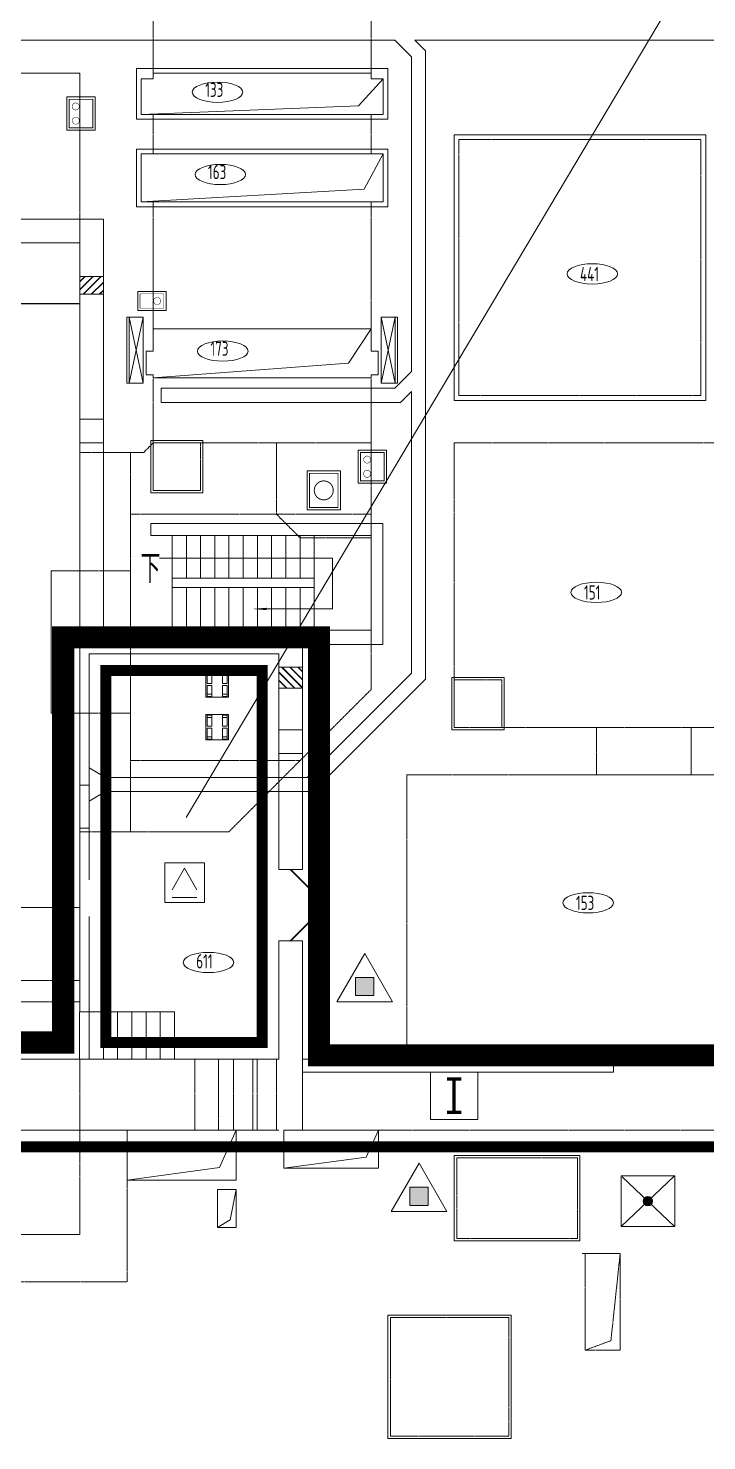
# Model space of a CAD drawing. Header units: millimetres. Extents: x 2756 to 52640, y 2442 to 34683.
# Drawn here: x 13474 to 19436, y 11333 to 23742 of the extents above; entities that cross this region are included whole.
import ezdxf

# ---------------------------------------------------------------- set-up
doc = ezdxf.new("R2010")
doc.units = ezdxf.units.MM
doc.linetypes.add('ACAD_ISO02W100', pattern=[15, 12, -3])
for name, color, linetype, lineweight in [('A', 1, 'Continuous', 0), ('D0墙体', 7, 'Continuous', 0), ('D0标注及说明', 7, 'Continuous', 0), ('D1墙体', 7, 'Continuous', 0), ('D2墙体', 7, 'Continuous', 0), ('SFS-A', 1, 'Continuous', 0), ('TK', 7, 'Continuous', 20)]:
    doc.layers.add(name, color=color, linetype=linetype, lineweight=lineweight)
for name, color, linetype in [('LYQ2', 2, 'Continuous'), ('qx-txt', 7, 'Continuous'), ('报警设备', 6, 'Continuous')]:
    doc.layers.add(name, color=color, linetype=linetype)
doc.styles.add('文字及标注', font='tssdeng.shx', dxfattribs={"width": 0.7, "bigfont": 'hztxt.shx'})

# ---------------------------------------------------------------- blocks, each defined once
blk = doc.blocks.new('SL-点型感光探测器')
at = {"color": 7, "lineweight": 0}
for q in [(-155.3580499143718, 162.6386189311888), (155.3580499143427, 162.6386189311888)]:
    blk.add_line((-1.449507180950604e-11, 435.2970977849081), q, dxfattribs=at)
at = {"color": 7, "lineweight": 0, "ltscale": 2}
blk.add_line((-155.3580499143718, 65.18490789255156), (155.3580499143427, 65.18490789255156), dxfattribs=at)
at = {"color": 1, "lineweight": 0}
blk.add_lwpolyline([(-250.0000000000146, 500), (-250.0000000000146, 0), (249.9999999999854, 0), (249.9999999999854, 500), (-250.0000000000146, 500)], dxfattribs=at)
blk = doc.blocks.new('$ATTACHMENT$00000214')
at = {"lineweight": 0}
blk.add_hatch(color=1, dxfattribs=at).paths.add_polyline_path([(-64.92232553117356, 1.936813719180464), (64.922325531159, 1.936813719180464), (64.922325531159, -127.9078373431521), (-64.92232553117356, -127.9078373431521)])
at = {"color": 1, "lineweight": 0}
for points in [[(0, 171.8081853693711), (-198.3870041439732, -171.8081853693711), (198.3870041439732, -171.8081853693711)], [(-64.92232553117356, 1.936813719180464), (64.922325531159, 1.936813719180464), (64.922325531159, -127.9078373431521), (-64.92232553117356, -127.9078373431521)]]:
    blk.add_lwpolyline(points, close=True, dxfattribs=at)
blk = doc.blocks.new('A$C39B32D12')
at = {"layer": 'qx-txt', "lineweight": 0}
h = blk.add_hatch(color=3, dxfattribs=at)
edge = h.paths.add_edge_path()
edge.add_arc((325.1512975692749, 305.7253608094761), 57.27387669861436, 0, 360)
at = {"layer": 'qx-txt', "color": 3, "lineweight": 0}
for p, q in [((644.0317051261663, 608.9237638772465), (0.3758913278579712, 0.2877703091362491)), ((11.49230728670955, 600.232866265811), (647.8176971897483, 1.229672488989308))]:
    blk.add_line(p, q, dxfattribs=at)
blk.add_lwpolyline([(-0.0003851838409900665, 614.8428562376648), (649.0975018683821, 614.8428562376648), (649.0975018683821, 0.0009058236610144377), (-0.0003851838409900665, 0.0009058236610144377)], close=True, dxfattribs=at)
blk.add_circle((325.1512975692749, 305.7253608094761), 57.27387669861436, dxfattribs=at)

msp = doc.modelspace()

# ---------------------------------------------------------------- hatches: boundary and pattern name
at = {"layer": 'D2墙体'}
h = msp.add_hatch(dxfattribs=at)
h.set_pattern_fill('JIS_RC_30', color=0, scale=1.665600660477675, angle=180, style=0)
h.set_pattern_definition([(225, (-109427.3389379676, -398705.6152542187), (35.33272565317667, -35.33272565317666), []), (225, (-109429.0045386132, -398705.6152542187), (35.33272565317667, -35.33272565317666), []), (225, (-109430.670139259, -398705.6152542187), (35.33272565317667, -35.33272565317666), [])])
h.paths.add_polyline_path([(14134.14806553264, 21406.01940386361), (13925.94798300401, 21406.01940386361), (13925.94798300401, 21560.08746496195), (14134.14806553264, 21560.08746496195)])
h = msp.add_hatch(dxfattribs=at)
h.set_pattern_fill('JIS_RC_30', color=0, scale=1.665600660477675, angle=180, style=0)
h.set_pattern_definition([(315, (209042.0292027614, 204543.1872677313), (-35.33272565317669, -35.33272565317666), []), (315, (209043.6948034313, 204543.1872677313), (-35.33272565317669, -35.33272565317666), []), (315, (209045.3604041013, 204543.1872677313), (-35.33272565317669, -35.33272565317666), [])])
h.paths.add_polyline_path([(15883.02875906261, 17945.73403172221), (15883.02875906261, 18128.95010437156), (15674.82867648554, 18128.95010437156), (15674.82867648554, 17945.73403172221)])

# ---------------------------------------------------------------- linework, layer by layer
at = {"color": 5, "const_width": 194.8072896}
msp.add_lwpolyline([(2908.365023330174, 24449.53920148479), (29977.80893894387, 24449.53920148479), (29977.80893894387, 14727.32616438079), (23986.54138168888, 14727.32616438079), (23986.54138168888, 18391.6476178116), (21737.24967123041, 18391.6476178116), (21737.24967123041, 14718.72547315681), (16029.13422626242, 14718.72547315681), (16029.13422626242, 18391.6476178116), (13779.84251580396, 18391.6476178116), (13779.84251580396, 14831.42620603522), (2908.365023330174, 14831.42620603522)], close=True, dxfattribs=at)
at = {"color": 3, "const_width": 97.40364480000002}
for points in [[(14155.33348321528, 15734.52476743763), (14155.33348321528, 18099.43668341162), (15528.7232092855, 18099.43668341162), (15528.7232092855, 15977.40937503523)], [(15528.7232092855, 15977.40937503523), (15528.7232092855, 14831.42620603522), (14155.33348321528, 14831.42620603522), (14155.33348321528, 15734.52476743763)]]:
    msp.add_lwpolyline(points, dxfattribs=at)
at = {"color": 1, "const_width": 97.40364480000002}
msp.add_lwpolyline([(29353.20869126156, 13914.61502395585), (3116.565105906775, 13914.61502395585), (3116.565105906775, 5046.022325732891), (29353.20869126156, 5046.022325732891)], close=True, dxfattribs=at)
at = {"layer": 'A', "color": 3, "linetype": 'ByBlock', "lineweight": 0}
msp.add_line((14861.77267281324, 16807.17337920147), (20360.03844648771, 26049.63939460125), dxfattribs=at)
at = {"layer": 'D0墙体', "color": 0, "linetype": 'ACAD_ISO02W100'}
for p, q in [((14571.36823891508, 24448.424978458), (14571.36823891508, 23346.44417332605)), ((16486.80899849194, 24448.424978458), (16486.80899849194, 23346.44417332605)), ((11098.59086183071, 23346.44417332605), (13925.94798300401, 23346.44417332605)), ((13925.94798300401, 21857.81358302923), (13925.94798300401, 23346.44417332605)), ((14571.36823891508, 22984.17602966286), (14571.36823891508, 22638.56389262006)), ((16486.80899849194, 22984.17602966286), (16486.80899849194, 22638.56389262006)), ((19384.95414772499, 22763.48394216146), (17257.1493039444, 22763.48394216146)), ((17257.1493039444, 22763.48394216146), (17257.1493039444, 20514.92305051748)), ((19384.95414772499, 20514.92305051748), (19384.95414772499, 22763.48394216146)), ((14571.36823891508, 22215.91772501767), (14571.36823891508, 21099.96528250739)), ((16486.80899849194, 22215.91772501767), (16486.80899849194, 21099.96528250739)), ((14571.36823891508, 20662.74510913077), (14571.36823891508, 20098.52288539094)), ((16486.80899849194, 20662.74510913077), (16486.80899849194, 17933.2420267704)), ((17257.1493039444, 20514.92305051748), (19384.95414772499, 20514.92305051748)), ((13925.94798300401, 20015.24285236435), (14488.08820590362, 20015.24285236435)), ((14371.49615966374, 20015.24285236435), (14371.49615966374, 18974.24243956749)), ((14571.36823891508, 20098.52288539094), (14488.08820590362, 20015.24285236435)), ((14571.36823891508, 20098.7790854279), (16486.80899849194, 20098.7790854279)), ((15654.0086682328, 20098.52288539094), (15654.0086682328, 19473.9226377084)), ((14371.49615966374, 19473.9226377084), (16486.80899849194, 19473.9226377084)), ((15654.0086682328, 19473.9226377084), (15862.20875080986, 19265.72255515566)), ((15862.20875080986, 19265.72255515566), (16486.80899849194, 19265.72255515566)), ((14371.49615966374, 18974.24243956749), (13925.94798300401, 18974.24243956749)), ((14371.49615966374, 17725.04194421778), (14371.49615966374, 18974.24243956749)), ((16486.80899849194, 17933.2420267704), (15237.60850312709, 16684.04153141161)), ((14371.49615966374, 17725.04194421778), (13925.94798300401, 17725.04194421778)), ((14371.49615966374, 16684.04153141161), (14371.49615966374, 17725.04194421778)), ((14371.49615966374, 17310.24391091152), (15863.81088263946, 17310.24391091152)), ((13925.94798300401, 16684.04153141161), (15237.60850312709, 16684.04153141161)), ((13925.94798300401, 15376.54501294196), (11098.59086183071, 15376.54501294196)), ((13925.94798300401, 15189.16493862696), (11098.59086183071, 15189.16493862696)), ((13925.94798300401, 14685.32073883517), (13925.94798300401, 13144.64012789718)), ((14342.34814810948, 14060.72049115589), (14342.34814810948, 12728.23996277052)), ((21966.63517146566, 14060.72049115589), (15799.74872602717, 14060.72049115589)), ((11098.59086183071, 13144.64012789718), (13925.94798300401, 13144.64012789718)), ((18341.87173408721, 12978.08006184423), (18674.99186618169, 12978.08006184423)), ((18593.73846097532, 12212.44686110402), (18674.99186618169, 12978.08006184423)), ((10682.19069672501, 12728.23996277052), (14342.34814810948, 12728.23996277052)), ((18366.85574401528, 12128.62372501279), (18593.73846097532, 12212.44686110402))]:
    msp.add_line(p, q, dxfattribs=at)
at = {"layer": 'D0墙体', "color": 0}
for p, q in [((16693.52944862455, 23637.92428890537), (8088.313594511797, 23637.92428890537)), ((8401.797424294375, 23637.92428890537), (16693.52944862455, 23637.92428890537)), ((16840.74913883916, 23490.70459868471), (16693.52944862455, 23637.92428890537)), ((20599.36299744071, 23637.92428890537), (16870.19307687235, 23637.92428890537)), ((16965.6691883801, 23542.4481774123), (16870.19307687235, 23637.92428890537)), ((17299.08524692952, 23637.92428890537), (20646.35072153815, 23637.92428890537)), ((16840.74913883916, 20726.68476632182), (16840.74913883916, 23490.70459868471)), ((16965.6691883801, 18024.85006309816), (16965.6691883801, 23542.4481774123)), ((14571.36823891508, 23346.44417332605), (14571.36823891508, 23296.4761535131)), ((16486.80899849194, 23346.44417332605), (14571.36823891508, 23346.44417332605)), ((16486.80899849194, 23346.44417332605), (16486.80899849194, 23296.4761535131)), ((14571.36823891508, 23296.4761535131), (14465.18619682532, 23296.4761535131)), ((14465.18619682532, 23296.4761535131), (14465.18619682532, 22984.17602966286)), ((16376.05316072013, 23061.47724186853), (16592.99104060591, 23296.4761535131)), ((16486.80899849194, 23296.4761535131), (16592.99104060591, 23296.4761535131)), ((16592.99104060591, 23296.4761535131), (16592.99104060591, 22984.17602966286)), ((14465.18619682532, 22984.17602966286), (16376.05316072013, 23061.47724186853)), ((16592.99104060591, 22984.17602966286), (14465.18619682532, 22984.17602966286)), ((19426.5941642065, 22805.12395867021), (17215.50928743891, 22805.12395867021)), ((17215.50928743891, 22805.12395867021), (17215.50928743891, 20473.28303400267)), ((19426.5941642065, 20473.28303400267), (19426.5941642065, 22805.12395867021)), ((16424.96883200793, 22328.51314984614), (16592.99104060591, 22638.56389262006)), ((14465.18619682532, 22215.91772501767), (16424.96883200793, 22328.51314984614)), ((10890.39077927833, 22066.01366557894), (14134.14806553264, 22066.01366557894)), ((14134.14806553264, 22066.01366557894), (14134.14806553264, 18453.74223316429)), ((11098.59086183071, 21857.81358302923), (13925.94798300401, 21857.81358302923)), ((13925.94798300401, 21857.81358302923), (13925.94798300401, 15101.72090396183)), ((14339.01694679362, 20624.85269410527), (14339.01694679362, 21203.64892361933)), ((14484.75700458777, 21203.64892361933), (14339.01694679362, 21203.64892361933)), ((14359.8369550466, 20624.85269410527), (14359.8369550466, 21203.64892361933)), ((14359.8369550466, 20624.85269410527), (14484.75700458777, 21203.64892361933)), ((14484.75700458777, 20624.85269410527), (14359.8369550466, 21203.64892361933)), ((14484.75700458777, 20624.85269410527), (14484.75700458777, 21203.64892361933)), ((16486.80899849194, 21099.96528250739), (14571.36823891508, 21099.96528250739)), ((14571.36823891508, 21099.96528250739), (14571.36823891508, 20905.50640539071)), ((16486.80899849194, 21099.96528250739), (16287.44846152732, 20798.69434447531)), ((16486.80899849194, 21099.96528250739), (16486.80899849194, 20905.50640539071)), ((16573.42023281901, 20624.85269410527), (16573.42023281901, 21203.64892361933)), ((16573.42023281901, 21203.64892361933), (16719.16029061339, 21203.64892361933)), ((16698.34028236041, 20624.85269410527), (16573.42023281901, 21203.64892361933)), ((16573.42023281901, 20624.85269410527), (16698.34028236041, 21203.64892361933)), ((16698.34028236041, 20624.85269410527), (16698.34028236041, 21203.64892361933)), ((16719.16029061339, 20624.85269410527), (16719.16029061339, 21203.64892361933)), ((14571.36823891508, 20904.25720489435), (14508.90821415637, 20904.25720489435)), ((14508.90821415637, 20904.25720489435), (14508.90821415637, 20696.05712233242)), ((16486.80899849194, 20904.25720489435), (16549.26902325088, 20904.25720489435)), ((16549.26902325088, 20904.25720489435), (16549.26902325088, 20696.05712233242)), ((16287.44846152732, 20798.69434447531), (14571.36823891508, 20671.07311243206)), ((16840.74913883916, 20726.68476632182), (16693.52944862455, 20579.46507610442)), ((14339.01694679362, 20624.85269410527), (14484.75700458777, 20624.85269410527)), ((14508.90821415637, 20696.05712233242), (14571.36823891508, 20696.05712233242)), ((14571.36823891508, 20696.05712233242), (14571.36823891508, 20671.07311243206)), ((16486.80899849194, 20671.07311243206), (14571.36823891508, 20671.07311243206)), ((16549.26902325088, 20696.05712233242), (16486.80899849194, 20696.05712233242)), ((16486.80899849194, 20696.05712233242), (16486.80899849194, 20671.07311243206)), ((16719.16029061339, 20624.85269410527), (16573.42023281901, 20624.85269410527)), ((16693.52944862455, 20579.46507610442), (14642.39555280548, 20579.46507610442)), ((14642.39555280548, 20579.46507610442), (14642.39555280548, 20454.54502656605)), ((16840.74913883916, 20550.02113805912), (16745.27302733119, 20454.54502656605)), ((16840.74913883916, 18076.5936418226), (16840.74913883916, 20550.02113805912)), ((16745.27302733119, 20454.54502656605), (14642.39555280548, 20454.54502656605)), ((17215.50928743891, 20473.28303400267), (19426.5941642065, 20473.28303400267)), ((14550.54823068631, 19390.64260468495), (16590.9090397566, 19390.64260468495)), ((14550.54823068631, 19390.64260468495), (14550.54823068631, 19286.54256340864)), ((16590.9090397566, 19390.64260468495), (16590.9090397566, 18328.822183635)), ((14550.54823068631, 19286.54256340864), (16486.80899849194, 19286.54256340864)), ((14737.92830498618, 18453.74223316429), (14737.92830498618, 19286.54256340864)), ((14862.84835450337, 18911.78241480587), (14862.84835450337, 19286.54256340864)), ((14987.76840404453, 18911.78241480587), (14987.76840404453, 19286.54256340864)), ((15112.68845358593, 18911.78241480587), (15112.68845358593, 19286.54256340864)), ((15237.60850312709, 18911.78241480587), (15237.60850312709, 19286.54256340864)), ((15362.52855264427, 18911.78241480587), (15362.52855264427, 19286.54256340864)), ((15487.44860218567, 18911.78241480587), (15487.44860218567, 19286.54256340864)), ((15612.36865172684, 18911.78241480587), (15612.36865172684, 19286.54256340864)), ((15737.28870126847, 18911.78241480587), (15737.28870126847, 19286.54256340864)), ((15862.20875080986, 18911.78241480587), (15862.20875080986, 19286.54256340864)), ((15987.12880032705, 18453.74223316429), (15987.12880032705, 19286.54256340864)), ((16486.80899849194, 19286.54256340864), (16486.80899849194, 18453.74223316429)), ((14625.95412987666, 19087.04349078439), (16146.33713616044, 19087.04349078439)), ((16146.33713616044, 19087.04349078439), (16146.33713616044, 18640.62519569535)), ((15987.12880032705, 18911.78241480587), (14737.92830498618, 18911.78241480587)), ((15987.12880032705, 18828.50238177917), (14737.92830498618, 18828.50238177917)), ((14862.84835450337, 18453.74223316429), (14862.84835450337, 18828.50238177917)), ((14987.76840404453, 18453.74223316429), (14987.76840404453, 18828.50238177917)), ((15112.68845358593, 18453.74223316429), (15112.68845358593, 18828.50238177917)), ((15237.60850312709, 18453.74223316429), (15237.60850312709, 18828.50238177917)), ((15362.52855264427, 18453.74223316429), (15362.52855264427, 18828.50238177917)), ((15487.44860218567, 18453.74223316429), (15487.44860218567, 18828.50238177917)), ((15612.36865172684, 18453.74223316429), (15612.36865172684, 18828.50238177917)), ((15737.28870126847, 18453.74223316429), (15737.28870126847, 18828.50238177917)), ((15862.20875080986, 18453.74223316429), (15862.20875080986, 18828.50238177917)), ((16146.33713616044, 18640.62519569535), (15568.94902526689, 18640.62519569535)), ((15674.82867648554, 18453.74223316429), (14134.14806553264, 18453.74223316429)), ((16486.80899849194, 18453.74223316429), (14134.14806553264, 18453.74223316429)), ((15883.02875906261, 16350.92139932062), (15883.02875906261, 18453.74223316429)), ((14009.22801601546, 18245.54215061167), (14009.22801601546, 16260.81775601491)), ((15674.82867648554, 18245.54215061167), (14009.22801601546, 18245.54215061167)), ((15674.82867648554, 16350.92139932062), (15674.82867648554, 18245.54215061167)), ((16590.9090397566, 18328.822183635), (15883.02875906261, 18328.822183635)), ((16840.74913883916, 18076.5936418226), (15924.97521746982, 17160.81972047771)), ((16965.6691883801, 18024.85006309816), (15976.71879622442, 17035.89967093934)), ((14153.47326449011, 17160.81972047771), (14009.22801601546, 17244.09975350116)), ((15924.97521746982, 17160.81972047771), (14153.47326449011, 17160.81972047771)), ((14153.47326449011, 17035.89967093934), (14009.22801601546, 16952.61963791589)), ((15976.71879622442, 17035.89967093934), (14153.47326449011, 17035.89967093934)), ((15674.82867648554, 16350.92139932062), (15883.02875906261, 16350.92139932062)), ((13925.94798300401, 16017.80126722043), (11098.59086183071, 16017.80126722043)), ((14009.22801601546, 15937.54592242456), (14009.22801601546, 15101.72090396183)), ((15674.82867648554, 14685.32073883517), (15674.82867648554, 15726.32115162924)), ((15674.82867648554, 15726.32115162924), (15883.02875906261, 15726.32115162924)), ((15883.02875906261, 14060.72049115589), (15883.02875906261, 15726.32115162924)), ((13925.34606475927, 15101.72090396183), (13925.34606475927, 14685.32073883517)), ((13925.94798300401, 15101.72090396183), (14050.8680325454, 15101.72090396183)), ((13925.94798300401, 15101.72090396183), (14758.74831323893, 15101.72090396183)), ((14009.22801601546, 15101.72090396183), (14009.22801601546, 14685.32073883517)), ((14134.14806553264, 15101.72090396183), (14134.14806553264, 14685.32073883517)), ((14259.06811507381, 15101.72090396183), (14259.06811507381, 14685.32073883517)), ((14383.98816461521, 15101.72090396183), (14383.98816461521, 14685.32073883517)), ((14508.90821415637, 15101.72090396183), (14508.90821415637, 14685.32073883517)), ((14633.82826369777, 15101.72090396183), (14633.82826369777, 14685.32073883517)), ((14758.74831323893, 15101.72090396183), (14758.74831323893, 14685.32073883517)), ((11098.59086183071, 14685.32073883517), (13925.94798300401, 14685.32073883517)), ((15674.82867648554, 14685.32073883517), (13925.94798300401, 14685.32073883517)), ((15883.02875906261, 14685.32073883517), (21883.35513843023, 14685.32073883517)), ((18616.69584307363, 14685.32073883517), (18616.69584307363, 14572.620005957)), ((18616.69584307363, 14572.620005957), (15883.02875906261, 14572.620005957)), ((10682.19069672501, 14060.72049115589), (15674.82867648554, 14060.72049115589))]:
    msp.add_line(p, q, dxfattribs=at)
for points in [[(16634.63105708742, 22942.53601314806), (14423.54618031959, 22942.53601314806), (14423.54618031959, 23388.08418983771), (16634.63105708742, 23388.08418983771)], [(16634.63105708742, 22174.27770850589), (14423.54618031959, 22174.27770850589), (14423.54618031959, 22680.20390913487), (16634.63105708742, 22680.20390913487)], [(16592.99104060591, 22215.91772501767), (14465.18619682532, 22215.91772501767), (14465.18619682532, 22638.56389262006), (16592.99104060591, 22638.56389262006)], [(14134.14806553264, 21406.01940386361), (13925.94798300401, 21406.01940386361), (13925.94798300401, 21560.08746496195), (14134.14806553264, 21560.08746496195)], [(14134.14806553264, 20098.52288539094), (13925.94798300401, 20098.52288539094), (13925.94798300401, 20306.72296795275), (14134.14806553264, 20306.72296795275)], [(15008.58841229774, 20119.34289364974), (14550.54823068631, 20119.34289364974), (14550.54823068631, 19661.3027120113), (15008.58841229774, 19661.3027120113)], [(13925.94798300401, 17725.04194421778), (13674.02588309612, 17725.04194421778), (13674.02588309612, 18974.24243956749), (13925.94798300401, 18974.24243956749)], [(15674.82867648554, 17945.73403172221), (15883.02875906261, 17945.73403172221), (15883.02875906261, 18128.95010437132), (15674.82867648554, 18128.95010437132)], [(17196.77128001125, 17579.30188642049), (17654.81146164666, 17579.30188642049), (17654.81146164666, 18037.34206804974), (17196.77128001125, 18037.34206804974)], [(15674.82867648554, 17371.10180385565), (15883.02875906261, 17371.10180385565), (15883.02875906261, 17579.30188642049), (15674.82867648554, 17579.30188642049)], [(13925.94798300401, 16715.27154380005), (14009.22801601546, 16715.27154380005), (14009.22801601546, 17093.77929388583), (13925.94798300401, 17093.77929388583)], [(17217.59128828844, 13090.5081064337), (18321.0517258347, 13090.5081064337), (18321.0517258347, 13840.02840364227), (17217.59128828844, 13840.02840364227)], [(17717.27148640514, 11354.11941788546), (16634.63105708742, 11354.11941788546), (16634.63105708742, 12436.75984719131), (17717.27148640514, 12436.75984719131)]]:
    msp.add_lwpolyline(points, close=True, dxfattribs=at)
for points, const_width in [([(11098.59086183071, 21322.73937083702), (13925.94798300401, 21322.73937083702)], 12.49200495358256), ([(17277.96931222136, 14510.15998119224), (17153.0492626802, 14510.15998119224)], 29.74286893710134), ([(17215.50928743891, 14510.15998119224), (17215.50928743891, 14218.67986561605)], 29.74286893710134), ([(17277.96931222136, 14218.67986561605), (17153.0492626802, 14218.67986561605)], 29.74286893710134)]:
    msp.add_lwpolyline(points, dxfattribs=dict(at, const_width=const_width))
at = {"layer": 'D0墙体', "color": 0, "linetype": 'ACAD_ISO02W100'}
for points in [[(14987.76840404453, 20098.52288539094), (14571.36823891508, 20098.52288539094), (14571.36823891508, 19682.12272027336), (14987.76840404453, 19682.12272027336)], [(17217.59128828844, 17600.12189468244), (20548.79260922837, 17600.12189468244), (20548.79260922837, 20098.52288539094), (17217.59128828844, 20098.52288539094)], [(17217.59128828844, 17600.12189468244), (17633.99145339345, 17600.12189468244), (17633.99145339345, 18016.52205979699), (17217.59128828844, 18016.52205979699)], [(18466.79178362884, 17183.72172955578), (19299.59211386423, 17183.72172955578), (19299.59211386423, 17600.12189468244), (18466.79178362884, 17600.12189468244)], [(16801.19112313431, 14685.32073883517), (20965.19277433408, 14685.32073883517), (20965.19277433408, 17183.72172955578), (16801.19112313431, 17183.72172955578)], [(17238.41129651674, 13111.32811469553), (18300.23171758195, 13111.32811469553), (18300.23171758195, 13819.20839539255), (17238.41129651674, 13819.20839539255)], [(18674.99186618169, 12978.08006184423), (18366.85574401528, 12978.08006184423), (18366.85574401528, 12128.62372501279), (18674.99186618169, 12128.62372501279)], [(17696.45147815216, 11374.93942613542), (16655.45106536461, 11374.93942613542), (16655.45106536461, 12415.93983894135), (17696.45147815216, 12415.93983894135)]]:
    msp.add_lwpolyline(points, close=True, dxfattribs=at)
at = {"layer": 'D0墙体', "color": 0}
msp.add_lwpolyline([(15568.94902526689, 18640.62519569535, 20.82000825597093, 0, 0), (15441.02172258202, 18640.62519569535, 0, 0, 0)], format="xyseb", dxfattribs=at)
at = {"layer": 'D0标注及说明', "color": 0}
for centre, major_axis, ratio in [((15137.10791686349, 23179.6903071604), (-222.0800880636899, 9.518938415054612e-14), 0.4000000000000001), ((15161.27468967703, 22457.32204729729), (-222.0800880636899, 9.518938415054611e-14), 0.3999999999999999), ((18430.30389429056, 21584.00068112629), (-222.0800880636899, 9.518938415054611e-14), 0.3999999999999999), ((15182.62269654902, 20905.96979072774), (-222.0800880636899, 9.518938415054612e-14), 0.4000000000000001), ((18465.04125195797, 18786.39874984874), (-222.0800880636899, 9.518938415054612e-14), 0.4000000000000001), ((18394.33720590788, 16059.01970830691), (-222.0800880636899, 9.518938415054612e-14), 0.4000000000000001), ((15057.83263658042, 15535.08673669808), (-222.08008806369, 9.518938415054612e-14), 0.3999999999999999)]:
    msp.add_ellipse(centre, major_axis=major_axis, ratio=ratio, dxfattribs=at)
at = {"layer": 'D1墙体', "color": 0}
for p, q in [((13812.27073792423, 22846.76397518502), (13812.27073792423, 23138.2440907612)), ((13812.27073792423, 23138.2440907612), (14062.11083698212, 23138.2440907612)), ((14062.11083698212, 23138.2440907612), (14062.11083698212, 22846.76397518502)), ((14062.11083698212, 22846.76397518502), (13812.27073792423, 22846.76397518502)), ((14435.20538493627, 21262.3613469069), (14435.20538493627, 21428.92141295088)), ((14435.20538493627, 21428.92141295088), (14685.04548401907, 21428.92141295088)), ((14685.04548401907, 21428.92141295088), (14685.04548401907, 21262.3613469069)), ((14685.04548401907, 21262.3613469069), (14435.20538493627, 21262.3613469069)), ((16373.13175341193, 19744.58274503486), (16373.13175341193, 20036.06286062617)), ((16373.13175341193, 20036.06286062617), (16622.97185247074, 20036.06286062617)), ((16622.97185247074, 20036.06286062617), (16622.97185247074, 19744.58274503486)), ((16216.14889115663, 19852.84678796484), (15924.66877556834, 19852.84678796484)), ((15924.66877556834, 19852.84678796484), (15924.66877556834, 19511.3986525728)), ((16216.14889115663, 19852.84678796484), (16216.14889115663, 19511.3986525728)), ((16622.97185247074, 19744.58274503486), (16373.13175341193, 19744.58274503486)), ((15924.66877556834, 19511.3986525728), (16216.14889115663, 19511.3986525728)), ((15033.5724222009, 18089.39208868789), (15033.5724222009, 17864.53599952385)), ((15033.5724222009, 18089.39208868789), (15233.44450150066, 18089.39208868789)), ((15045.02342676427, 17986.33304781831), (15045.02342676427, 18082.10508580253)), ((15045.02342676427, 18082.10508580253), (15086.66344326999, 18082.10508580253)), ((15045.02342676427, 18061.28507754058), (15086.66344326999, 18061.28507754058)), ((15086.66344326999, 18082.10508580253), (15086.66344326999, 17986.33304781831)), ((15180.3534804318, 17986.33304781831), (15180.3534804318, 18082.10508580253)), ((15180.3534804318, 18082.10508580253), (15221.99349691355, 18082.10508580253)), ((15180.3534804318, 18061.28507754058), (15221.99349691355, 18061.28507754058)), ((15221.99349691355, 18082.10508580253), (15221.99349691355, 17986.33304781831)), ((15233.44450150066, 17864.53599952385), (15233.44450150066, 18089.39208868789)), ((15086.66344326999, 17986.33304781831), (15045.02342676427, 17986.33304781831)), ((15045.02342676427, 17967.59504039367), (15045.02342676427, 17871.82300241539)), ((15086.66344326999, 17967.59504039367), (15045.02342676427, 17967.59504039367)), ((15045.02342676427, 17892.64301066523), (15086.66344326999, 17892.64301066523)), ((15045.02342676427, 17871.82300241539), (15086.66344326999, 17871.82300241539)), ((15086.66344326999, 17871.82300241539), (15086.66344326999, 17967.59504039367)), ((15221.99349691355, 17986.33304781831), (15180.3534804318, 17986.33304781831)), ((15180.3534804318, 17967.59504039367), (15180.3534804318, 17871.82300241539)), ((15221.99349691355, 17967.59504039367), (15180.3534804318, 17967.59504039367)), ((15180.3534804318, 17892.64301066523), (15221.99349691355, 17892.64301066523)), ((15180.3534804318, 17871.82300241539), (15221.99349691355, 17871.82300241539)), ((15221.99349691355, 17871.82300241539), (15221.99349691355, 17967.59504039367)), ((15233.44450150066, 17864.53599952385), (15033.5724222009, 17864.53599952385)), ((15033.5724222009, 17714.63194008209), (15033.5724222009, 17489.77585091806)), ((15233.44450150066, 17714.63194008209), (15033.5724222009, 17714.63194008209)), ((15045.02342676427, 17611.57289921227), (15045.02342676427, 17707.34493720267)), ((15045.02342676427, 17707.34493720267), (15086.66344326999, 17707.34493720267)), ((15045.02342676427, 17686.52492893781), (15086.66344326999, 17686.52492893781)), ((15086.66344326999, 17707.34493720267), (15086.66344326999, 17611.57289921227)), ((15180.3534804318, 17611.57289921227), (15180.3534804318, 17707.34493720267)), ((15180.3534804318, 17707.34493720267), (15221.99349691355, 17707.34493720267)), ((15180.3534804318, 17686.52492893781), (15221.99349691355, 17686.52492893781)), ((15221.99349691355, 17707.34493720267), (15221.99349691355, 17611.57289921227)), ((15233.44450150066, 17489.77585091806), (15233.44450150066, 17714.63194008209)), ((15086.66344326999, 17611.57289921227), (15045.02342676427, 17611.57289921227)), ((15045.02342676427, 17592.83489178788), (15045.02342676427, 17497.06285381262)), ((15086.66344326999, 17592.83489178788), (15045.02342676427, 17592.83489178788)), ((15045.02342676427, 17517.88286206257), (15086.66344326999, 17517.88286206257)), ((15045.02342676427, 17497.06285381262), (15086.66344326999, 17497.06285381262)), ((15086.66344326999, 17497.06285381262), (15086.66344326999, 17592.83489178788)), ((15221.99349691355, 17611.57289921227), (15180.3534804318, 17611.57289921227)), ((15180.3534804318, 17592.83489178788), (15180.3534804318, 17497.06285381262)), ((15221.99349691355, 17592.83489178788), (15180.3534804318, 17592.83489178788)), ((15180.3534804318, 17517.88286206257), (15221.99349691355, 17517.88286206257)), ((15180.3534804318, 17497.06285381262), (15221.99349691355, 17497.06285381262)), ((15221.99349691355, 17497.06285381262), (15221.99349691355, 17592.83489178788)), ((15033.5724222009, 17489.77585091806), (15233.44450150066, 17489.77585091806))]:
    msp.add_line(p, q, dxfattribs=at)
for points, const_width in [([(14041.29082875358, 22867.58398343474), (13833.09074617698, 22867.58398343474), (13833.09074617698, 23117.42408251137), (14041.29082875358, 23117.42408251137)], 8.328003302388375), ([(14664.22547576632, 21283.18135515964), (14456.02539318948, 21283.18135515964), (14456.02539318948, 21408.10140469801), (14664.22547576632, 21408.10140469801)], 4.164001651194187), ([(16602.15184421799, 19765.40275329692), (16393.95176166514, 19765.40275329692), (16393.95176166514, 20015.24285236435), (16602.15184421799, 20015.24285236435)], 8.328003302388375), ([(15945.4887838453, 19532.21866082252), (16195.32888290365, 19532.21866082252), (16195.32888290365, 19832.02677971186), (15945.4887838453, 19832.02677971186)], 8.328003302388375)]:
    msp.add_lwpolyline(points, close=True, dxfattribs=dict(at, const_width=const_width))
at = {"layer": 'D1墙体', "color": 0, "const_width": 4.164001651194187}
for points in [[(13921.78398135336, 23054.96405773461, -1), (13859.32395657091, 23054.96405773461, -1)], [(13921.78398135336, 22930.04400821149, 1), (13859.32395657091, 22930.04400821149, 1)], [(14637.99226534841, 21345.6413799244, 1), (14575.5322405897, 21345.6413799244, 1)], [(16482.64499681754, 19952.7828275997, -1), (16420.1849720586, 19952.7828275997, -1)], [(16482.64499681754, 19827.86277806145, 1), (16420.1849720586, 19827.86277806145, 1)]]:
    msp.add_lwpolyline(points, format="xyb", close=True, dxfattribs=at)
at = {"layer": 'D1墙体', "color": 0, "const_width": 8.328003302388375}
msp.add_lwpolyline([(16138.72882067467, 19634.49979265165, -1580.885108744677), (16138.84909869809, 19634.67281004114)], format="xyb", dxfattribs=at)
at = {"layer": 'D1墙体', "color": 0}
msp.add_lwpolyline([(17423.70936999153, 14156.21984083919), (17007.30920486184, 14156.21984083919), (17007.30920486184, 14572.620005957), (17423.70936999153, 14572.620005957)], close=True, dxfattribs=at)
at = {"layer": 'D2墙体', "color": 0, "linetype": 'ACAD_ISO02W100'}
for p, q in [((15277.99931914275, 14685.32073883517), (15277.99931914275, 14060.72049115589)), ((15447.05778619423, 14685.32073883517), (15447.05778619423, 14060.72049115589)), ((15486.19940169537, 14685.32073883517), (15486.19940169537, 14060.72049115589)), ((15655.25786874708, 14685.32073883517), (15655.25786874708, 14060.72049115589))]:
    msp.add_line(p, q, dxfattribs=at)
at = {"layer": 'D2墙体', "color": 0}
for p, q in [((15302.15052871112, 14060.72049115589), (15153.67619609702, 13732.58149210215)), ((16551.35102409995, 14060.72049115589), (16441.61564115676, 13824.12994490043)), ((16441.61564115676, 13824.12994490043), (15718.55069384081, 13727.60035906467)), ((15153.67619609702, 13732.58149210215), (14342.34814810948, 13623.50031778534)), ((15249.11758292987, 13273.99651637129), (15302.15052871112, 13540.22028476201)), ((15135.59046266423, 13207.10015265891), (15249.11758292987, 13273.99651637129))]:
    msp.add_line(p, q, dxfattribs=at)
at = {"layer": 'D2墙体', "color": 0, "linetype": 'ACAD_ISO02W100'}
msp.add_lwpolyline([(14937.80038423775, 14060.72049115589), (15146.0004667906, 14060.72049115589), (15146.0004667906, 14685.32073884728), (14937.80038423775, 14685.32073884728)], close=True, dxfattribs=at)
at = {"layer": 'D2墙体', "color": 0}
for points in [[(15302.15052871112, 14060.72049115589), (14342.34814810948, 14060.72049115589), (14342.34814810948, 13623.50031778534), (15302.15052871112, 13623.50031778534)], [(16551.35102409995, 13727.60035906467), (15718.55069384081, 13727.60035906467), (15718.55069384081, 14060.72049115589), (16551.35102409995, 14060.72049115589)], [(15135.59046266423, 13540.22028476201), (15302.15052871112, 13540.22028476201), (15302.15052871112, 13207.10015265891), (15135.59046266423, 13207.10015265891)]]:
    msp.add_lwpolyline(points, close=True, dxfattribs=at)
at = {"layer": 'SFS-A', "color": 0, "ltscale": 2, "const_width": 13.880019384}
for points in [[(15778.92871777419, 16350.92139930851), (15999.76064024642, 16129.93249001473)], [(15778.92871777419, 15726.32115162924), (15998.81501022619, 15946.84921423803)]]:
    msp.add_lwpolyline(points, dxfattribs=at)
at = {"layer": 'TK', "color": 0, "ltscale": 2}
for p, q in [((15778.92871777419, 16350.92139930851), (15999.76064024642, 16129.93249001473)), ((15778.92871777419, 15726.32115162924), (15998.81501022619, 15946.84921423803))]:
    msp.add_line(p, q, dxfattribs=at)

# ---------------------------------------------------------------- block references
at = {"color": 1, "lineweight": 25, "xscale": 0.7260000000242144, "yscale": 0.7260000000242144, "zscale": 0.7260000000000001}
msp.add_blockref('A$C39B32D12', (18682.97879772386, 13215.41466960721), dxfattribs=at)
at = {"layer": 'LYQ2', "linetype": 'Continuous', "xscale": 1.234591197920963, "yscale": 1.234591197804548, "zscale": 1.23459119784}
for p in [(16429.96054506823, 15401.58733931454), (16908.25004445561, 13558.94637630755)]:
    msp.add_blockref('$ATTACHMENT$00000214', p, dxfattribs=at)
at = {"layer": '报警设备', "color": 6, "xscale": 0.6969600000884384, "yscale": 0.6969599999720231, "zscale": 0.6969600000000002}
msp.add_blockref('SL-点型感光探测器', (14847.61142293373, 16060.81825093264), dxfattribs=at)

# ---------------------------------------------------------------- texts
at = {"color": 0, "style": '文字及标注', "width": 0.7}
msp.add_text('下', height=249.8400990716512, dxfattribs=at).set_placement((14459.47809209055, 18869.3216288409))
at = {"layer": 'D0标注及说明', "color": 0, "style": '文字及标注', "width": 0.7}
for s, height, p in [('133', 124.9200495358256, (15029.0738950524, 23138.86189972903)), ('163', 124.9200495358255, (15053.2406678657, 22416.49363986592)), ('441', 124.9200495358255, (18322.26987247923, 21520.74188791137)), ('173', 124.9200495358256, (15074.58867476214, 20865.14138329346)), ('151', 124.9200495358256, (18357.00723017109, 18723.13995663382)), ('153', 124.9200495358256, (18286.30318412077, 15995.76091508582)), ('611', 124.9200495358256, (14949.79861479354, 15483.00015059966))]:
    msp.add_text(s, height=height, dxfattribs=at).set_placement(p)

doc.saveas('drawing.dxf')
